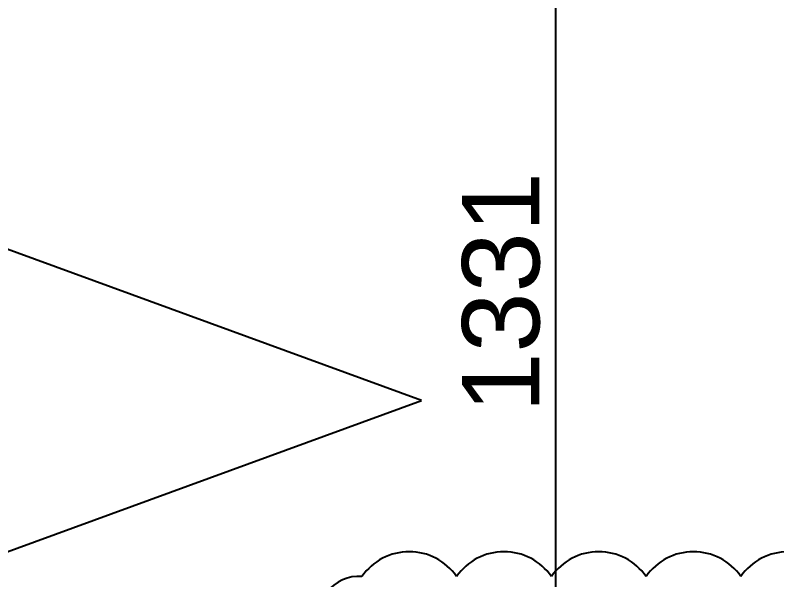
# Model space of a CAD drawing. Header units: millimetres. Extents: x 15382 to 37298, y 7351 to 31127.
# Drawn here: x 23553 to 25029, y 10099 to 11193 of the extents above; entities that cross this region are included whole.
import ezdxf

# ---------------------------------------------------------------- set-up
doc = ezdxf.new("R2010")
doc.units = ezdxf.units.MM
for name, color, linetype in [('文字', 7, 'Continuous'), ('标注', 7, 'Continuous'), ('障礙', 2, 'Continuous')]:
    doc.layers.add(name, color=color, linetype=linetype)
doc.styles.get("Standard").update_dxf_attribs({"font": 'arial.ttf'})

msp = doc.modelspace()

# ---------------------------------------------------------------- linework, layer by layer
at = {"layer": '文字', "color": 3}
for centre, radius, start, end in [((24316.456, 10041.142), 112.07, 35, 145), ((24500.061, 10041.142), 112.07, 35, 145), ((24683.666, 10041.142), 112.07, 35, 145), ((24867.271, 10041.142), 112.07, 35, 145), ((25050.876, 10041.142), 112.07, 35, 145), ((24219.862, 10024.918), 80.647, 86.593866, 196.593866)]:
    msp.add_arc(centre, radius, start, end, dxfattribs=at)
at = {"layer": '标注'}
msp.add_line((24599.852, 11231.398), (24599.852, 10080.198), dxfattribs=at)
at = {"layer": '障礙'}
for p, q in [((24339.921, 10446.198), (23396.458, 10790.906)), ((23396.458, 10101.49), (24339.921, 10446.198))]:
    msp.add_line(p, q, dxfattribs=at)

# ---------------------------------------------------------------- texts
at = {"layer": '标注', "insert": (24494.852, 10655.798), "char_height": 150, "attachment_point": 5, "rotation": 90}
msp.add_mtext('1331', dxfattribs=at)

doc.saveas('drawing.dxf')
